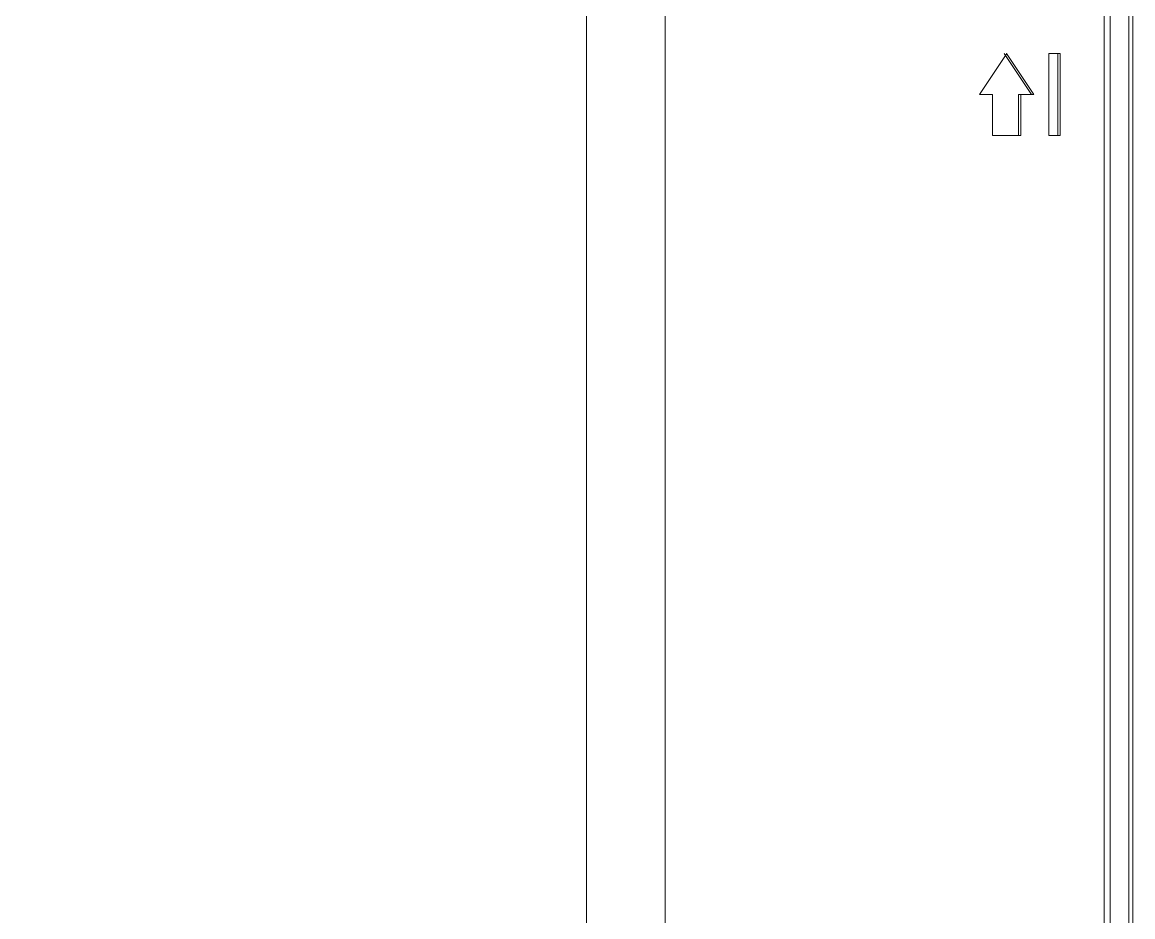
# Model space of a CAD drawing. Extents: x -382 to 1420, y -377 to 265.
# Drawn here: x -174.438 to -171.249, y -6.838 to -4.268 of the extents above; entities that cross this region are included whole.
import ezdxf

# ---------------------------------------------------------------- set-up
doc = ezdxf.new("R2010")
doc.units = 0
doc.header["$MEASUREMENT"] = 0
doc.layers.add('PDF_レイヤー 1', color=7, linetype='CONTINUOUS')

msp = doc.modelspace()

# ---------------------------------------------------------------- linework, layer by layer
at = {"layer": 'PDF_レイヤー 1', "lineweight": 0}
for points in [[(-223.44117, -25.76022), (-171.38649, -25.76022, 0.4143145), (-171.24868, -25.62245), (-171.24868, 6.93063, 0.4143145), (-171.38648, 7.06835), (-228.48682, 7.06835, 0.4143145), (-228.62463, 6.93063), (-228.62463, -25.62245, 0.4143145), (-228.48684, -25.76022), (-224.79078, -25.76022)], [(-228.61284, -25.61062, 0.020237), (-228.61242, -25.62094, 0.0768274), (-228.60256, -25.66288, 0.1002389), (-228.57255, -25.70786, 0.0963949), (-228.52739, -25.73797, 0.0991788), (-228.4745, -25.74841), (-171.39888, -25.74841, 0.0213893), (-171.38909, -25.748, 0.077189), (-171.34599, -25.73801, 0.1002389), (-171.30103, -25.708, 0.1012685), (-171.27092, -25.66312, 0.0994966), (-171.26046, -25.61062), (-171.33059, -25.61062), (-171.33061, 6.84425), (-172.59133, 5.1687), (-172.81714, 5.16869), (-172.81714, 3.04596)], [(-171.31405, 6.84425), (-171.31405, -25.61065, -0.4131024)]]:
    msp.add_lwpolyline(points, format="xyb", dxfattribs=at)
for points in [[(-171.26047, 6.91931), (-171.26047, -25.61058)], [(-172.59133, 5.1687), (-172.59133, -21.45993)], [(-172.81714, -21.40391), (-172.81714, -2.38657)], [(-171.61079, -4.35817), (-171.68842, -4.47622)], [(-171.61757, -4.35817), (-171.53994, -4.47622)], [(-171.53321, -4.47623), (-171.61085, -4.35819)], [(-171.48981, -4.35817), (-171.48981, -4.5944)], [(-171.45754, -4.35817), (-171.48976, -4.35817)], [(-171.46432, -4.59436), (-171.46432, -4.35813)], [(-171.45754, -4.59436), (-171.45754, -4.35813)], [(-171.68837, -4.47623), (-171.65115, -4.47623)], [(-171.6512, -4.59436), (-171.57052, -4.59436), (-171.57052, -4.47618)], [(-171.6512, -4.47623), (-171.6512, -4.59442)], [(-171.57729, -4.59436), (-171.57729, -4.47618)], [(-171.57729, -4.47623), (-171.53327, -4.47623)], [(-171.48981, -4.59436), (-171.4576, -4.59436)]]:
    msp.add_lwpolyline(points, dxfattribs=at)

doc.saveas('drawing.dxf')
